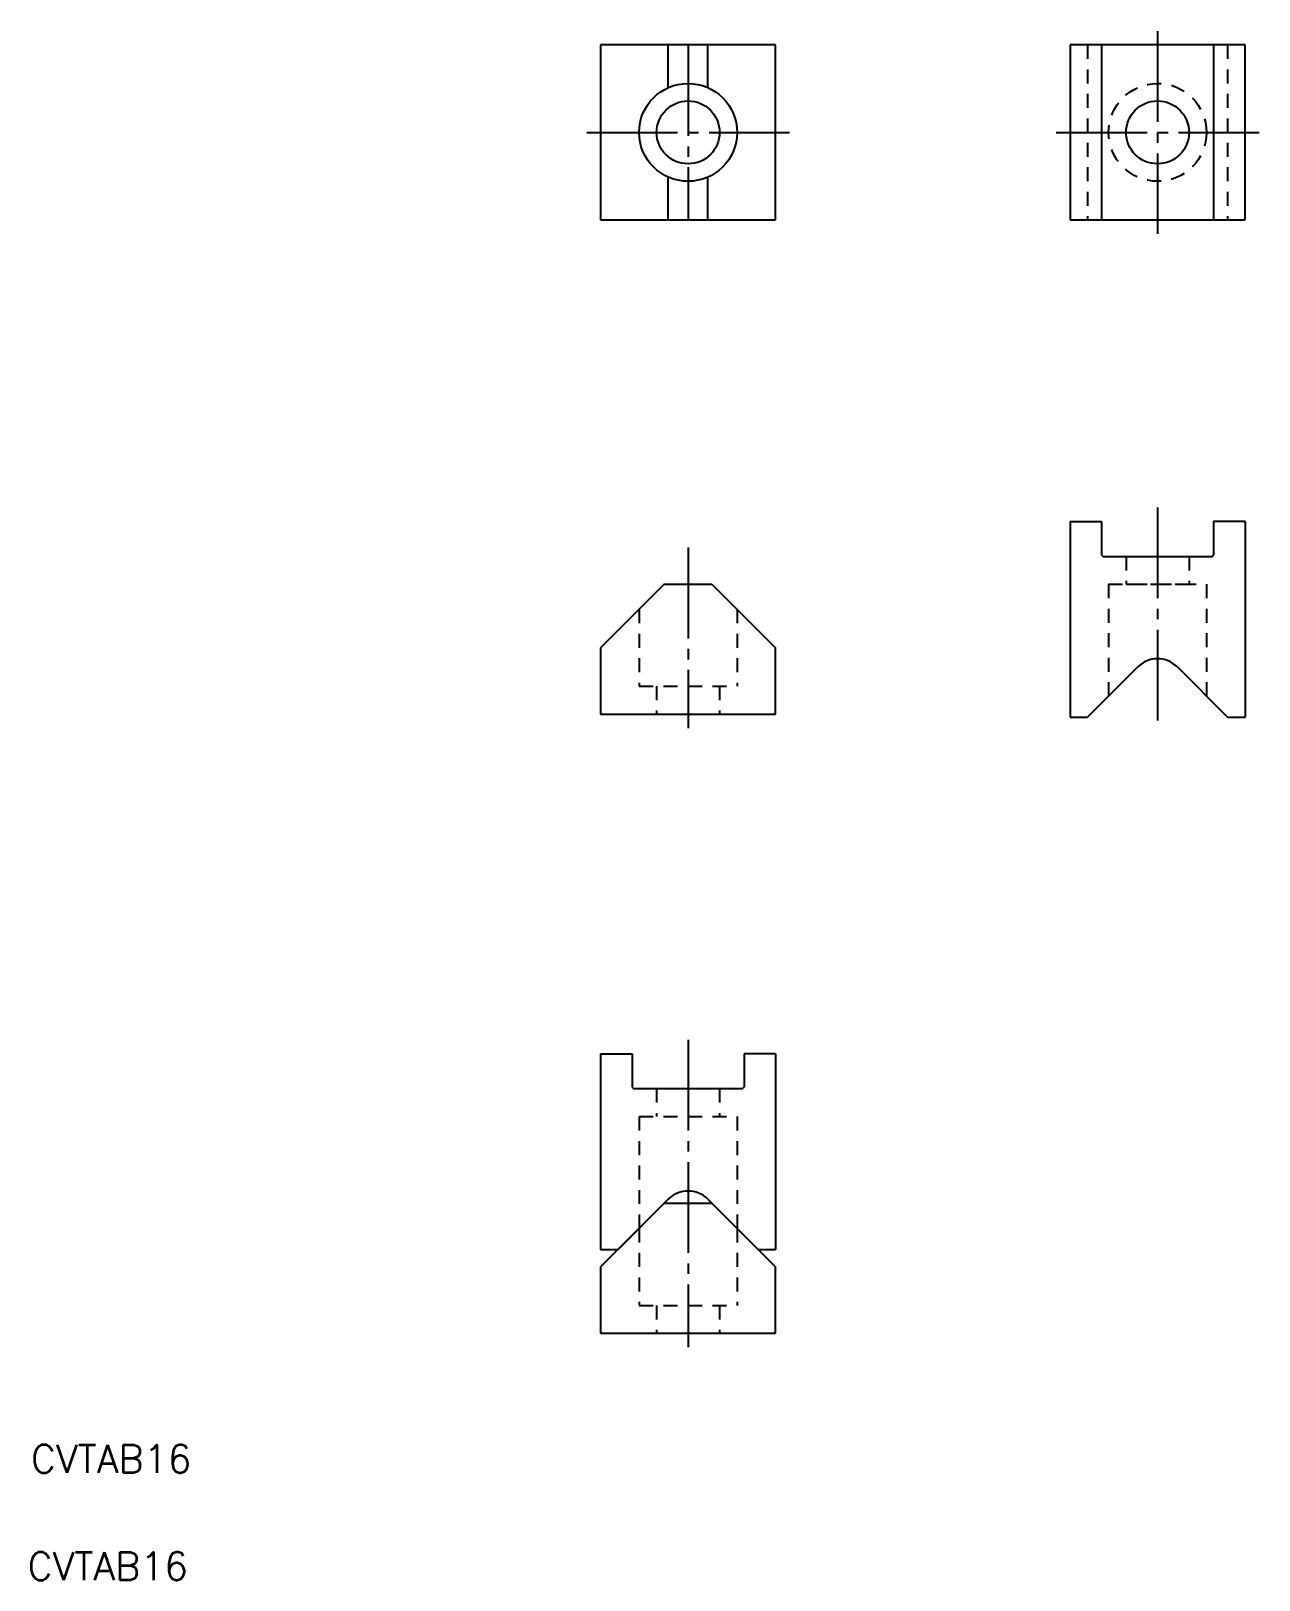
# Model space of a CAD drawing. Extents: x 326 to 501, y -342 to -120.
import ezdxf

# ---------------------------------------------------------------- set-up
doc = ezdxf.new("R2010")
doc.units = 0
doc.linetypes.add('CENTER', pattern=[17.5, 13, -1.5, 1.5, -1.5])
doc.linetypes.add('DASHED', pattern=[3.5, 2, -1.5])
doc.layers.get('0').update_dxf_attribs({"linetype": 'CONTINUOUS'})
doc.layers.add('CENTER', color=1, linetype='CENTER')
doc.styles.get("Standard").update_dxf_attribs({"font": 'txt.shx', "bigfont": '@extfont2.shx'})

msp = doc.modelspace()

# ---------------------------------------------------------------- linework, layer by layer
at = {"linetype": 'CONTINUOUS'}
for p, q in [((432.29, -122.38), (407.29, -122.38)), ((407.29, -122.38), (407.29, -147.38)), ((416.96, -128.47), (416.96, -122.38)), ((422.62, -128.47), (422.62, -122.38)), ((432.29, -147.38), (432.29, -122.38)), ((474.41, -122.38), (474.41, -147.38)), ((499.41, -122.38), (474.41, -122.38)), ((478.91, -122.38), (478.91, -147.38)), ((494.91, -122.38), (494.91, -147.38)), ((499.41, -147.38), (499.41, -122.38)), ((407.29, -128.63), (407.29, -128.63)), ((407.29, -134.88), (407.29, -134.88)), ((416.96, -147.38), (416.96, -141.28)), ((422.62, -147.38), (422.62, -141.28)), ((407.29, -147.38), (432.29, -147.38)), ((474.41, -147.38), (499.41, -147.38)), ((474.41, -190.53), (478.91, -190.53)), ((474.41, -190.54), (474.41, -218.53)), ((478.91, -190.53), (478.91, -195.33)), ((494.91, -190.53), (494.91, -195.33)), ((499.41, -190.53), (494.91, -190.53)), ((499.41, -190.53), (499.41, -218.53)), ((478.91, -195.33), (479.11, -195.53)), ((479.11, -195.53), (494.71, -195.53)), ((494.71, -195.53), (494.91, -195.33)), ((416.39, -199.5), (407.29, -208.6)), ((416.39, -199.5), (423.19, -199.5)), ((423.19, -199.5), (432.29, -208.6)), ((407.29, -208.6), (407.29, -218.1)), ((432.29, -218.1), (432.29, -208.6)), ((484.08, -211.35), (476.91, -218.53)), ((489.74, -211.35), (496.91, -218.53)), ((407.29, -218.1), (432.29, -218.1)), ((474.41, -218.53), (476.91, -218.53)), ((496.91, -218.53), (499.41, -218.53)), ((407.29, -266.67), (407.29, -294.67)), ((407.29, -266.67), (411.79, -266.67)), ((411.79, -266.67), (411.79, -271.47)), ((432.29, -266.67), (427.79, -266.67)), ((427.79, -266.67), (427.79, -271.47)), ((432.29, -266.67), (432.29, -294.67)), ((411.79, -271.46), (411.99, -271.66)), ((411.99, -271.66), (427.59, -271.66)), ((427.59, -271.66), (427.79, -271.46)), ((416.96, -287.5), (407.29, -297.17)), ((416.96, -287.5), (409.79, -294.67)), ((422.62, -287.5), (429.79, -294.67)), ((422.62, -287.5), (432.29, -297.17)), ((416.39, -288.07), (423.19, -288.07)), ((407.29, -294.67), (409.79, -294.67)), ((429.79, -294.67), (432.29, -294.67)), ((407.29, -297.17), (407.29, -306.67)), ((432.29, -306.67), (432.29, -297.17)), ((407.29, -306.67), (432.29, -306.67))]:
    msp.add_line(p, q, dxfattribs=at)
at = {"color": 3, "linetype": 'DASHED'}
for p, q in [((476.91, -122.38), (476.91, -147.38)), ((496.91, -122.38), (496.91, -147.38)), ((482.41, -195.53), (482.41, -199.53)), ((491.41, -195.53), (491.41, -199.53)), ((479.91, -199.53), (479.91, -215.53)), ((479.91, -199.53), (493.91, -199.53)), ((482.41, -199.53), (491.41, -199.53)), ((493.91, -199.53), (493.91, -215.53)), ((412.79, -203.1), (412.79, -214.1)), ((426.79, -203.1), (426.79, -214.1)), ((412.79, -214.1), (426.79, -214.1)), ((415.29, -214.1), (415.29, -218.1)), ((424.29, -214.1), (424.29, -218.1)), ((415.29, -271.67), (415.29, -275.67)), ((424.29, -271.67), (424.29, -275.67)), ((412.79, -275.67), (426.79, -275.67)), ((412.79, -275.67), (412.79, -291.67)), ((426.79, -275.67), (426.79, -291.67)), ((412.79, -291.67), (412.79, -302.67)), ((426.79, -291.67), (426.79, -302.67)), ((412.79, -302.67), (426.79, -302.67)), ((415.29, -302.67), (415.29, -306.67)), ((424.29, -302.67), (424.29, -306.67))]:
    msp.add_line(p, q, dxfattribs=at)
at = {"linetype": 'CONTINUOUS'}
for centre, radius in [((419.79, -134.88), 7), ((419.79, -134.88), 4.5), ((486.91, -134.88), 4.5)]:
    msp.add_circle(centre, radius, dxfattribs=at)
at = {"color": 3, "linetype": 'DASHED'}
msp.add_circle((486.91, -134.88), 7, dxfattribs=at)
at = {"linetype": 'CONTINUOUS'}
for centre in [(486.91, -214.18), (419.79, -290.32)]:
    msp.add_arc(centre, 4, 45, 135, dxfattribs=at)
at = {"layer": 'CENTER', "linetype": 'CENTER'}
for p, q in [((486.91, -120.38), (486.91, -149.38)), ((419.79, -122.38), (419.79, -147.38)), ((405.29, -134.88), (434.29, -134.88)), ((472.41, -134.88), (501.41, -134.88)), ((486.91, -188.53), (486.91, -219.02)), ((419.79, -194.28), (419.79, -220.1)), ((419.79, -264.67), (419.79, -308.67))]:
    msp.add_line(p, q, dxfattribs=at)

# ---------------------------------------------------------------- texts
for p in [(325.83, -326.64), (325.34, -341.96)]:
    msp.add_text('CVTAB16', height=4).set_placement(p)

doc.saveas('drawing.dxf')
